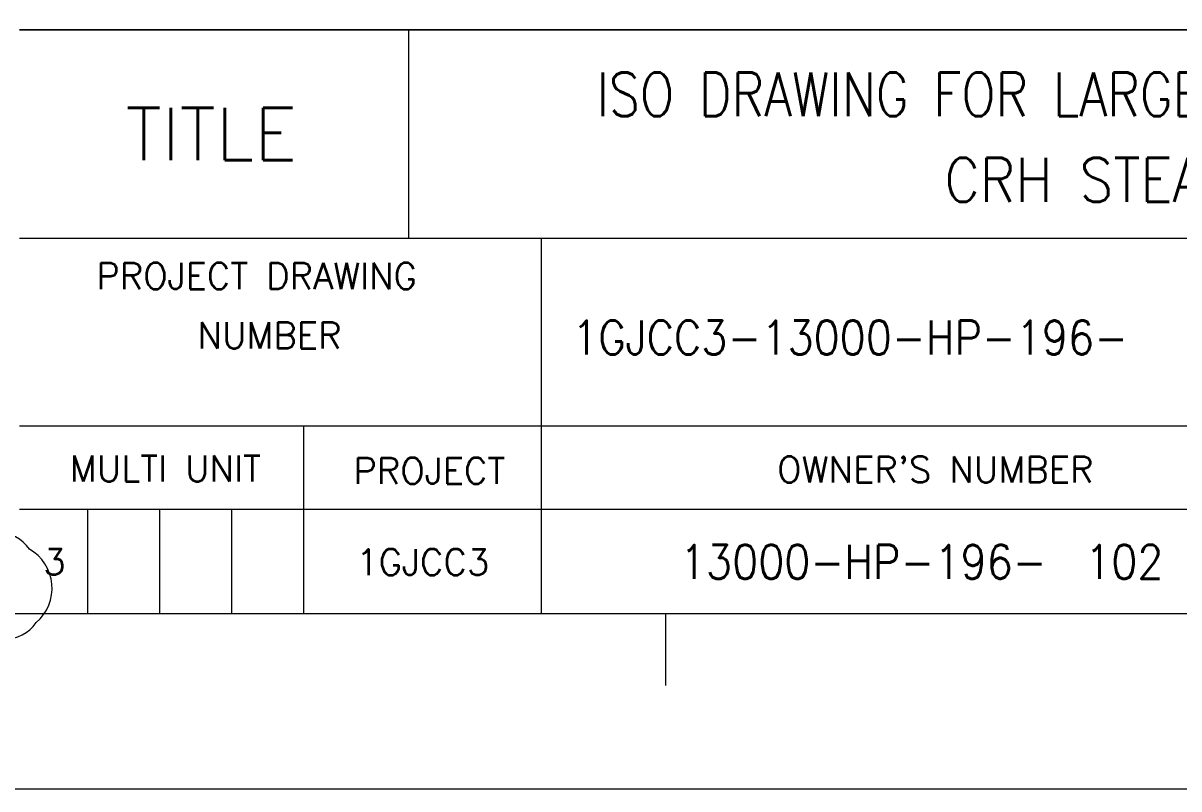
# Model space of a CAD drawing. Extents: x 0 to 841, y 0 to 594.
# Drawn here: x 677.3 to 769.8, y 0 to 61.3 of the extents above; entities that cross this region are included whole.
import ezdxf
from ezdxf.enums import TextEntityAlignment as Align

# ---------------------------------------------------------------- set-up
doc = ezdxf.new("R2010")
doc.units = 0
doc.header["$LTSCALE"] = 5
doc.header["$MEASUREMENT"] = 0
doc.layers.get('0').update_dxf_attribs({"lineweight": 9})
doc.layers.add('42', color=7, linetype='Continuous', lineweight=9)
doc.layers.add('EMB', color=7, linetype='Continuous', lineweight=9)
doc.layers.add('SUPT', color=4, linetype='Continuous')
doc.layers.add('TEXT', color=7, linetype='Continuous')
doc.styles.add('ROMANS', font='romans.shx')

msp = doc.modelspace()

# ---------------------------------------------------------------- linework, layer by layer
at = {"layer": '42', "color": 7, "linetype": 'Continuous', "lineweight": 0}
for p, q in [((827, 60.763), (677, 60.763)), ((677, 60.763), (827, 60.763)), ((708.15, 60.763), (708.15, 44.062)), ((827, 44.062), (677, 44.062)), ((718.788, 14), (718.788, 44.062)), ((827, 29.025), (677, 29.025)), ((699.75, 29.025), (699.75, 14)), ((827, 22.35), (677, 22.35)), ((682.463, 22.35), (682.463, 14)), ((688.225, 22.35), (688.225, 14)), ((693.988, 22.35), (693.988, 14))]:
    msp.add_line(p, q, dxfattribs=at)
at = {"layer": '42', "color": 3, "linetype": 'Continuous', "lineweight": 0}
msp.add_line((728.738, 8.275), (728.738, 14), dxfattribs=at)
for points in [[(0, 0), (841, 0), (841, 594), (0, 594)], [(35, 580), (827, 580), (827, 14), (35, 14)]]:
    msp.add_lwpolyline(points, close=True, dxfattribs=at)
at = {"layer": 'SUPT', "color": 1, "linetype": 'Continuous', "lineweight": 0, "flags": 128}
for points in [[(677.801, 19.186, 0.520567), (677.801, 19.186, 0.520567), (677.801, 19.186, 0.520567), (672.658, 19.186, 0.520567)], [(673.176, 13.308, 0.520567), (678.356, 13.308, 0.520567), (677.801, 19.186, 0.520567)]]:
    msp.add_lwpolyline(points, format="xyb", dxfattribs=at)

# ---------------------------------------------------------------- texts
at = {"color": 7, "linetype": 'Continuous', "lineweight": 0, "style": 'ROMANS', "width": 0.898609}
msp.add_text('102', height=2.7125, dxfattribs=at).set_placement((762.312, 18.175), align=Align.MIDDLE_LEFT)
at = {"layer": '42', "color": 7, "linetype": 'Continuous', "lineweight": 0, "style": 'ROMANS'}
for s, height, p in [('TITLE', 4.2092, (692.363, 52.413)), ('PROJECT DRAWING', 2.08747, (695.988, 41.05)), ('NUMBER', 2.0875, (697.013, 36.3)), ('MULTI UNIT', 2.0875, (688.688, 25.65)), ('PROJECT', 2.0875, (709.812, 25.462)), ("OWNER'S NUMBER", 2.08747, (750.312, 25.562)), ('3', 2.087, (679.812, 18.175))]:
    msp.add_text(s, height=height, dxfattribs=at).set_placement(p, align=Align.MIDDLE)
at = {"layer": 'EMB', "color": 7, "linetype": 'Continuous', "lineweight": 0, "style": 'ROMANS', "width": 0.825636}
msp.add_text('ISO DRAWING FOR LARGE BORE PIPE OF HRSG', height=3.51247, dxfattribs=at).set_placement((768.562, 55.588), align=Align.MIDDLE)
at = {"layer": 'EMB', "color": 7, "linetype": 'Continuous', "lineweight": 0, "style": 'ROMANS', "width": 0.898609}
for s, p in [('1GJCC3-13000-HP-196-', (721.25, 36.125)), ('13000-HP-196-', (729.875, 18.175))]:
    msp.add_text(s, height=2.71252, dxfattribs=at).set_placement(p, align=Align.MIDDLE_LEFT)
at = {"layer": 'EMB', "color": 7, "linetype": 'Continuous', "lineweight": 0, "style": 'ROMANS'}
msp.add_text('1GJCC3', height=2.0875, dxfattribs=at).set_placement((709.288, 18.15), align=Align.MIDDLE)
at = {"layer": 'TEXT', "style": 'ROMANS', "width": 0.9}
msp.add_text('CRH STEAM LINE', height=3.507, dxfattribs=at).set_placement((768.563, 48.741), align=Align.MIDDLE_CENTER)

doc.saveas('drawing.dxf')
